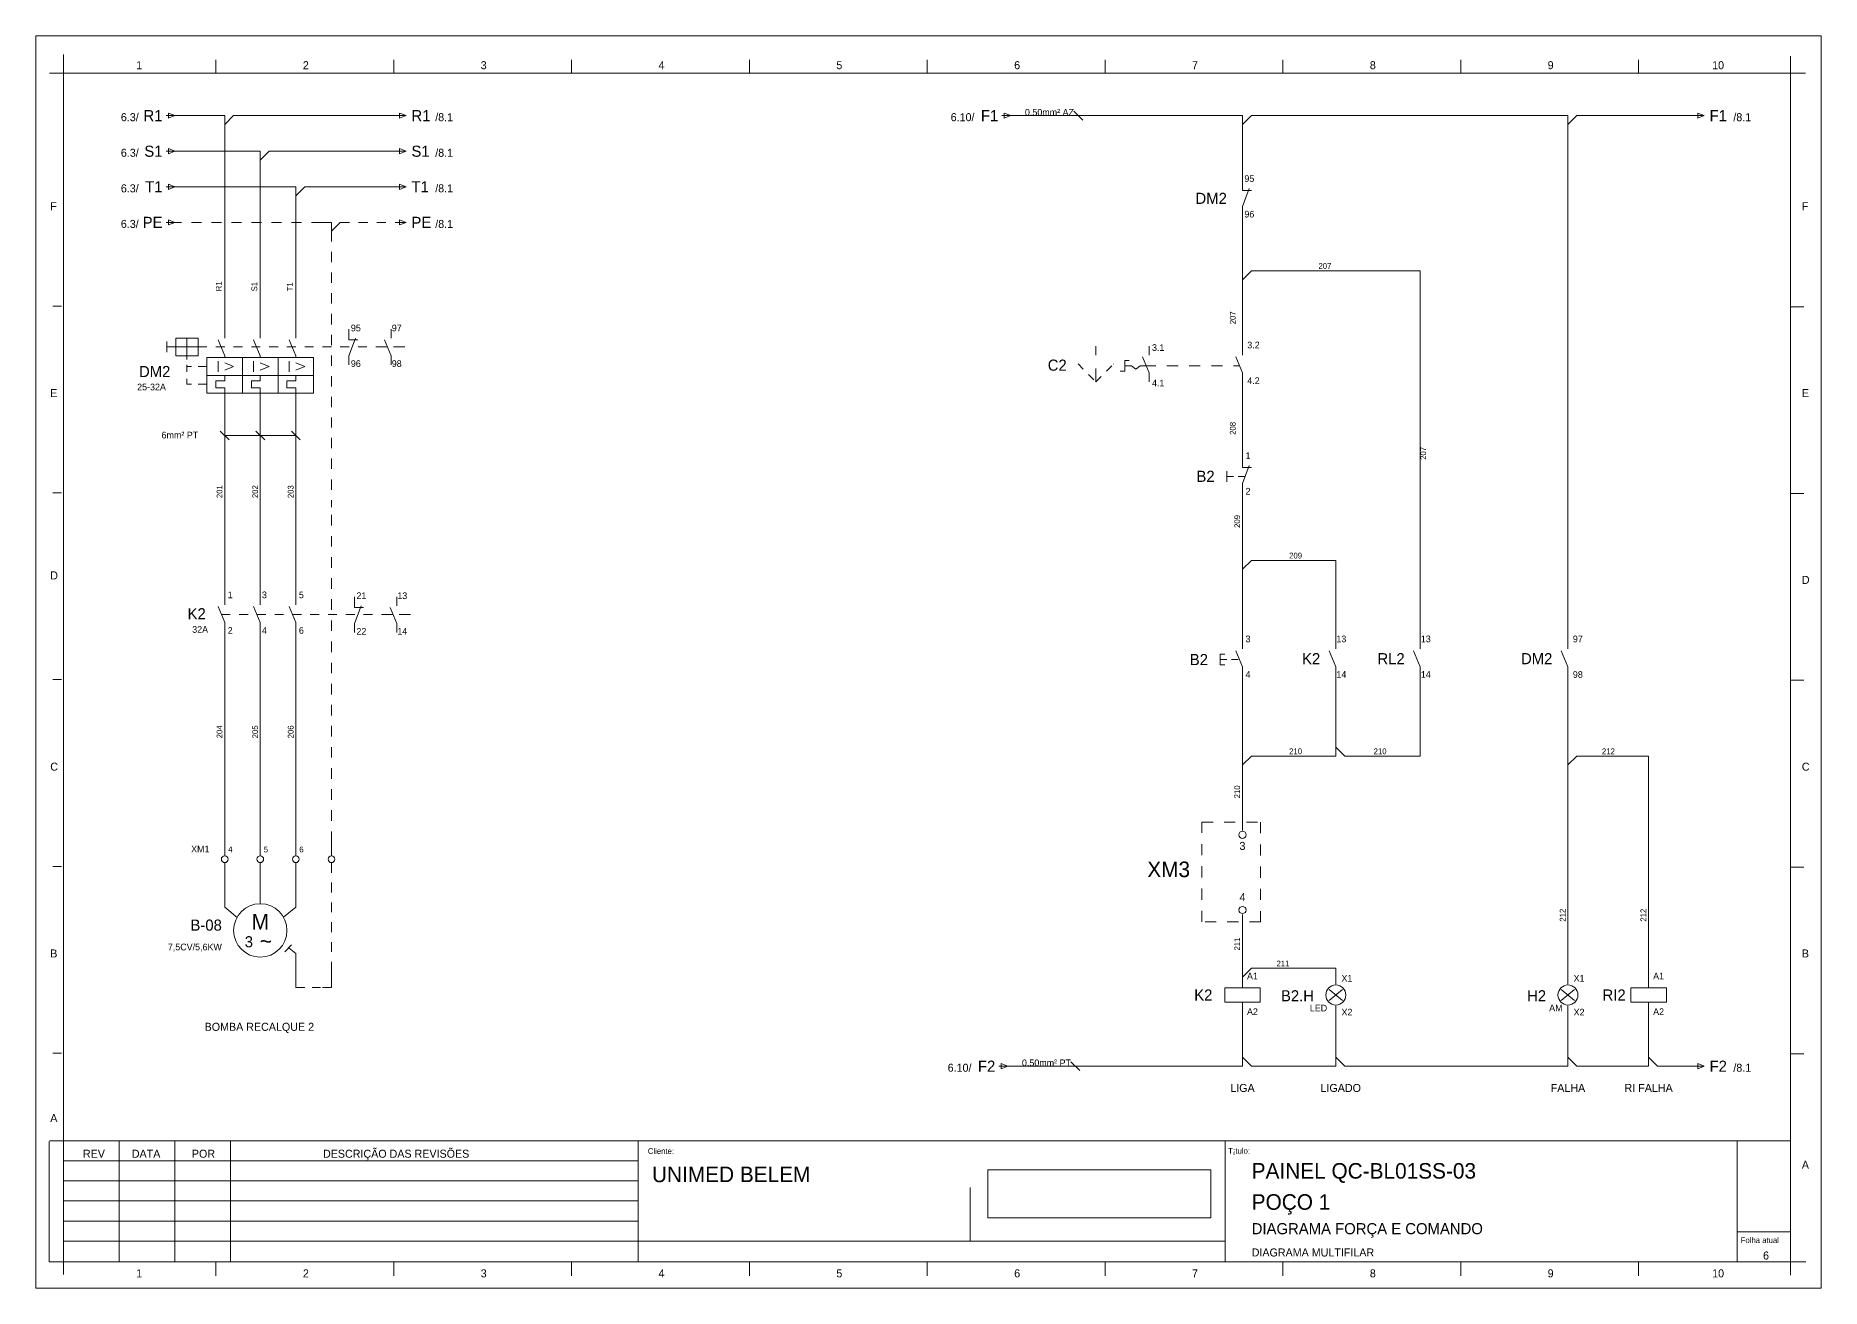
# Model space of a CAD drawing. Header units: inches. Extents: x -3 to 3194, y -983 to 1262.
# Drawn here: x 854 to 1255.7, y -329.3 to -47.7 of the extents above; entities that cross this region are included whole.
import ezdxf
from ezdxf.enums import TextEntityAlignment as Align

# ---------------------------------------------------------------- set-up
doc = ezdxf.new("R2010")
doc.units = ezdxf.units.IN
doc.header["$MEASUREMENT"] = 0
for name, pattern in [('ACAD_ISO03W100', [30, 12, -18]), ('EPLANLINE2', [5, 2.5, -2.5]), ('EPLANLINE7', [0])]:
    doc.linetypes.add(name, pattern=pattern)
for name, color, linetype, lineweight in [('AUTOCONNECTING', 1, 'Continuous', 13), ('PLOT', 3, 'Continuous', 18), ('SPECIAL', 4, 'Continuous', 13), ('SUPPLEMENTARY', 2, 'Continuous', 13), ('SYMBOL', 2, 'Continuous', 18), ('X', 2, 'Continuous', 13)]:
    doc.layers.add(name, color=color, linetype=linetype, lineweight=lineweight)
doc.styles.add('EPLFONT', font='')
doc.styles.get('EPLFONT').set_extended_font_data('EPL5_850')
picture_1 = doc.add_image_def('image2.png', size_in_pixel=(494, 106))

# ---------------------------------------------------------------- blocks, each defined once
blk = doc.blocks.new('SO308')
at = {"layer": 'SYMBOL', "color": 0, "linetype": 'EPLANLINE7', "lineweight": 13}
blk.add_line((-1, 1), (1, -1), dxfattribs=at)
blk = doc.blocks.new('SO283')
at = {"layer": 'SYMBOL', "color": 0, "linetype": 'EPLANLINE7', "lineweight": 13}
for p, q in [((0, 4), (0, 0)), ((0, 0), (2, 0))]:
    blk.add_line(p, q, dxfattribs=at)
blk = doc.blocks.new('SO282')
at = {"layer": 'SYMBOL', "color": 0, "linetype": 'EPLANLINE7', "lineweight": 13}
for p in [(-2, 0), (0, 4)]:
    blk.add_line(p, (0, 0), dxfattribs=at)
blk = doc.blocks.new('SO264')
at = {"layer": 'SYMBOL', "color": 0, "linetype": 'EPLANLINE7', "lineweight": 13}
for p, q in [((-2, 0), (0, 0)), ((0, 4), (0, 0)), ((0, 2), (2, 0))]:
    blk.add_line(p, q, dxfattribs=at)
blk = doc.blocks.new('SO284')
at = {"layer": 'SYMBOL', "color": 0, "linetype": 'EPLANLINE7', "lineweight": 13}
for p, q in [((-1.175, 0), (0.675, 0)), ((-0.675, 0.575), (0.8, 0)), ((-0.675, 0.575), (-0.675, -0.575)), ((-0.675, -0.575), (0.8, 0))]:
    blk.add_line(p, q, dxfattribs=at)
blk = doc.blocks.new('SO280')
at = {"layer": 'SYMBOL', "color": 0, "linetype": 'EPLANLINE7', "lineweight": 13}
for p, q in [((-2, 0), (0, 0)), ((0, 0), (0, -2))]:
    blk.add_line(p, q, dxfattribs=at)
blk = doc.blocks.new('SO269')
at = {"layer": 'SYMBOL', "color": 0, "linetype": 'EPLANLINE7', "lineweight": 13}
for p, q in [((-2, 0), (0, 0)), ((0, 0), (0, -2)), ((0, -2), (2, 0))]:
    blk.add_line(p, q, dxfattribs=at)
blk = doc.blocks.new('SO263')
at = {"layer": 'SYMBOL', "color": 0, "linetype": 'EPLANLINE7', "lineweight": 13}
for q in [(0, 4), (2, 0)]:
    blk.add_line((0, -2), q, dxfattribs=at)
blk = doc.blocks.new('37_0_DIN_WUPO')
at = {"layer": 'SYMBOL', "color": 0, "linetype": 'EPLANLINE7', "lineweight": 18}
for p, q in [((-5.5, -1.6), (-5.5, 0.8)), ((-5.5, 0.8), (-4.5, 0.8)), ((-1.5, 1.6), (0, -2)), ((0, 4), (0, 2)), ((-6.5, -1.6), (-5.5, -1.6)), ((-4, -0.4), (-5.5, -0.4)), ((-3, -1.2), (-4, -0.4)), ((-2, -0.4), (-3, -1.2)), ((-1, -0.4), (-2, -0.4)), ((0, -2), (0, -4))]:
    blk.add_line(p, q, dxfattribs=at)
blk = doc.blocks.new('SO291')
at = {"layer": 'SYMBOL', "color": 0, "linetype": 'EPLANLINE7', "lineweight": 13}
blk.add_line((0, 3), (0, 0), dxfattribs=at)
at = {"layer": 'SYMBOL', "color": 0, "linetype": 'EPLANLINE7', "lineweight": 13, "ltscale": 2}
blk.add_circle((0, 4), 0.8, dxfattribs=at)

msp = doc.modelspace()

# ---------------------------------------------------------------- linework, layer by layer
at = {"layer": 'AUTOCONNECTING', "color": 1, "linetype": 'EPLANLINE7', "lineweight": 13}
for p, q in [((884.565, -65.644), (894.565, -65.644)), ((896.565, -67.644), (896.565, -113.644)), ((898.565, -65.644), (936.565, -65.644)), ((884.565, -73.644), (902.565, -73.644)), ((904.565, -75.644), (904.565, -113.644)), ((906.565, -73.644), (936.565, -73.644)), ((884.565, -81.644), (910.565, -81.644)), ((912.565, -83.644), (912.565, -113.644)), ((914.565, -81.644), (936.565, -81.644)), ((884.565, -89.644), (886.815, -89.644)), ((889.065, -89.644), (891.315, -89.644)), ((893.565, -89.644), (895.815, -89.644)), ((898.065, -89.644), (900.34, -89.644)), ((902.59, -89.644), (904.84, -89.644)), ((907.09, -89.644), (909.34, -89.644)), ((911.59, -89.644), (913.865, -89.644)), ((916.115, -89.644), (918.365, -89.644)), ((918.39, -89.644), (918.565, -89.644)), ((920.565, -91.644), (920.565, -93.969)), ((922.565, -89.644), (924.615, -89.644)), ((926.665, -89.644), (928.74, -89.644)), ((930.79, -89.644), (932.84, -89.644)), ((934.915, -89.644), (936.565, -89.644)), ((936.415, -89.644), (936.565, -89.644)), ((920.565, -96.294), (920.565, -98.619)), ((920.565, -100.944), (920.565, -103.269)), ((1125.502, -102.526), (1125.502, -117.478)), ((1127.502, -100.526), (1163.502, -100.526)), ((1165.502, -102.526), (1165.502, -183.546)), ((920.565, -105.594), (920.565, -107.919)), ((920.565, -110.244), (920.565, -112.569)), ((920.565, -114.894), (920.565, -117.219)), ((920.565, -119.544), (920.565, -121.869)), ((920.565, -124.194), (920.565, -126.519)), ((1125.502, -125.478), (1125.502, -142.345)), ((896.565, -129.644), (896.565, -173.644)), ((904.565, -129.644), (904.565, -173.644)), ((912.565, -129.644), (912.565, -173.644)), ((920.565, -128.844), (920.565, -131.169)), ((920.565, -133.494), (920.565, -135.794)), ((920.565, -138.119), (920.565, -140.444)), ((920.565, -142.769), (920.565, -145.094)), ((920.565, -147.419), (920.565, -149.744)), ((920.565, -152.069), (920.565, -153.644)), ((920.565, -153.494), (920.565, -153.644)), ((920.565, -155.414), (920.565, -157.789)), ((920.565, -160.164), (920.565, -162.539)), ((920.565, -164.914), (920.565, -167.289)), ((1125.502, -167.644), (1125.502, -183.546)), ((1127.502, -165.644), (1144.502, -165.644)), ((1146.502, -167.644), (1146.502, -183.546)), ((920.565, -169.664), (920.565, -172.014)), ((920.565, -174.389), (920.565, -176.764)), ((920.565, -179.139), (920.565, -181.514)), ((896.565, -181.644), (896.565, -229.644)), ((904.565, -181.644), (904.565, -229.644)), ((912.565, -181.644), (912.565, -229.644)), ((920.565, -183.889), (920.565, -186.264)), ((920.565, -188.639), (920.565, -191.014)), ((1146.502, -191.546), (1146.502, -205.644)), ((1165.502, -191.546), (1165.502, -205.644)), ((1198.714, -191.546), (1198.714, -259.36)), ((920.565, -193.389), (920.565, -195.764)), ((920.565, -198.114), (920.565, -200.489)), ((920.565, -202.864), (920.565, -205.239)), ((920.565, -207.614), (920.565, -209.989)), ((920.565, -212.364), (920.565, -214.739)), ((1125.502, -211.644), (1125.502, -223.627)), ((1127.502, -209.644), (1144.502, -209.644)), ((1148.502, -209.644), (1163.502, -209.644)), ((1200.714, -209.644), (1214.863, -209.644)), ((1216.863, -211.644), (1216.863, -259.36)), ((920.565, -217.114), (920.565, -219.489)), ((920.565, -221.839), (920.565, -224.214)), ((920.565, -226.589), (920.565, -228.964)), ((920.565, -229.094), (920.565, -229.644)), ((920.565, -229.494), (920.565, -229.644)), ((896.565, -233.644), (896.565, -241.544)), ((904.565, -233.644), (904.565, -241.644)), ((912.565, -233.644), (912.565, -241.644)), ((920.565, -233.644), (920.565, -235.869)), ((920.565, -238.094), (920.565, -240.319)), ((896.565, -241.544), (896.565, -241.644)), ((920.565, -242.544), (920.565, -244.769)), ((920.565, -246.994), (920.565, -249.219)), ((1125.502, -248.256), (1125.502, -259.36)), ((920.565, -251.444), (920.565, -253.669)), ((920.565, -255.869), (920.565, -258.094)), ((912.565, -257.644), (912.565, -261.644)), ((920.565, -260.319), (920.565, -261.644)), ((1127.502, -257.36), (1144.502, -257.36)), ((912.565, -261.644), (914.415, -261.644)), ((916.265, -261.644), (918.115, -261.644)), ((919.965, -261.644), (920.565, -261.644)), ((920.44, -261.644), (920.565, -261.644)), ((920.565, -261.494), (920.565, -261.644)), ((1125.502, -267.36), (1125.502, -277.36)), ((1146.502, -267.36), (1146.502, -277.36)), ((1198.714, -267.36), (1198.714, -277.36)), ((1216.863, -267.36), (1216.863, -277.36))]:
    msp.add_line(p, q, dxfattribs=at)
at = {"layer": 'AUTOCONNECTING', "color": 1, "lineweight": 13}
for p, q in [((1123.502, -65.644), (1073.365, -65.644)), ((1125.502, -80.046), (1125.502, -67.644)), ((1127.502, -65.644), (1196.714, -65.644)), ((1198.714, -183.546), (1198.714, -67.644)), ((1200.714, -65.644), (1227.39, -65.644)), ((1125.502, -87.046), (1125.502, -96.526)), ((1125.502, -150.345), (1125.502, -161.644)), ((1125.502, -191.546), (1125.502, -205.644)), ((1123.502, -279.36), (1072.69, -279.36)), ((1144.502, -279.36), (1127.502, -279.36)), ((1196.714, -279.36), (1148.502, -279.36)), ((1214.863, -279.36), (1200.714, -279.36)), ((1218.863, -279.36), (1227.39, -279.36))]:
    msp.add_line(p, q, dxfattribs=at)
at = {"layer": 'AUTOCONNECTING', "color": 40, "linetype": 'EPLANLINE2', "lineweight": 13, "true_color": 0xf8d731}
msp.add_line((1103.502, -121.878), (1124.835, -121.878), dxfattribs=at)
at = {"layer": 'AUTOCONNECTING', "color": 0, "linetype": 'ACAD_ISO03W100', "lineweight": 13}
msp.add_line((1064.226, -318.673), (1064.226, -296.173), dxfattribs=at)
at = {"layer": 'AUTOCONNECTING', "color": 3, "lineweight": 13}
msp.add_line((1064.226, -318.673), (1121.596, -318.673), dxfattribs=at)
at = {"layer": 'AUTOCONNECTING', "color": 3}
msp.add_line((1248.796, -329.298), (1255.696, -329.298), dxfattribs=at)
msp.add_lwpolyline([(1255.696, -329.298), (854.046, -329.298), (854.046, -47.679), (1255.696, -47.679)], close=True, dxfattribs=at)
at = {"layer": 'AUTOCONNECTING', "color": 3, "lineweight": 13}
msp.add_lwpolyline([(860.296, -56.129), (1248.796, -56.129), (1248.796, -296.173), (860.296, -296.173)], close=True, dxfattribs=at)
at = {"layer": 'AUTOCONNECTING', "color": 41, "linetype": 'EPLANLINE2', "lineweight": 13, "true_color": 0xf4ee51}
msp.add_lwpolyline([(1116.374, -224.485), (1129.586, -224.485), (1129.586, -246.925), (1116.374, -246.925)], close=True, dxfattribs=at)
at = {"layer": 'PLOT', "color": 3, "linetype": 'EPLANLINE7', "lineweight": 13}
for p, q in [((860.296, -51.904), (860.296, -326.223)), ((857.171, -56.129), (1252.171, -56.129)), ((894.596, -56.104), (894.596, -53.104)), ((934.596, -56.104), (934.596, -53.104)), ((974.596, -56.104), (974.596, -53.104)), ((1014.596, -56.104), (1014.596, -53.104)), ((1054.596, -56.104), (1054.596, -53.104)), ((1094.596, -56.104), (1094.596, -53.104)), ((1134.596, -56.104), (1134.596, -53.104)), ((1174.596, -56.104), (1174.596, -53.104)), ((1214.596, -56.104), (1214.596, -53.104)), ((1248.796, -52.304), (1248.796, -326.323)), ((859.871, -108.448), (857.871, -108.448)), ((1248.796, -108.598), (1251.796, -108.598)), ((859.871, -150.448), (857.871, -150.448)), ((1248.796, -150.598), (1251.796, -150.598)), ((859.871, -192.448), (857.871, -192.448)), ((1248.796, -192.598), (1251.796, -192.598)), ((859.871, -234.448), (857.871, -234.448)), ((1248.796, -234.598), (1251.796, -234.598)), ((859.871, -276.448), (857.871, -276.448)), ((1248.796, -276.598), (1251.796, -276.598)), ((857.071, -323.348), (857.071, -296.273)), ((857.121, -296.173), (1248.846, -296.173)), ((872.846, -296.173), (872.846, -323.173)), ((885.346, -296.173), (885.346, -323.173)), ((897.846, -296.173), (897.846, -323.173)), ((989.596, -296.173), (989.596, -323.173)), ((989.596, -296.173), (989.596, -323.173)), ((1121.596, -296.173), (1121.596, -323.298)), ((1236.796, -296.311), (1236.796, -323.311)), ((989.596, -300.673), (860.346, -300.673)), ((989.596, -305.173), (860.346, -305.173)), ((989.596, -309.673), (860.346, -309.673)), ((989.596, -314.173), (860.346, -314.173)), ((1236.796, -316.586), (1248.796, -316.586)), ((1121.596, -318.673), (860.346, -318.673)), ((857.071, -323.348), (1252.246, -323.348)), ((894.596, -326.498), (894.596, -323.498)), ((934.596, -326.498), (934.596, -323.498)), ((974.596, -326.498), (974.596, -323.498)), ((1014.596, -326.498), (1014.596, -323.498)), ((1054.596, -326.498), (1054.596, -323.498)), ((1094.596, -326.498), (1094.596, -323.498)), ((1134.596, -326.498), (1134.596, -323.498)), ((1174.596, -326.498), (1174.596, -323.498)), ((1214.596, -326.498), (1214.596, -323.498))]:
    msp.add_line(p, q, dxfattribs=at)
at = {"layer": 'SYMBOL', "color": 2, "linetype": 'EPLANLINE7', "lineweight": 9}
for p, q in [((1088.565, -65.644), (1088.565, -65.644)), ((1087.89, -279.36), (1087.89, -279.36))]:
    msp.add_line(p, q, dxfattribs=at)
at = {"layer": 'SYMBOL', "color": 2, "linetype": 'EPLANLINE7', "lineweight": 18}
for p, q in [((1125.502, -80.046), (1125.502, -82.446)), ((1127.002, -82.046), (1125.502, -86.046)), ((1125.502, -82.446), (1127.502, -82.446)), ((1125.502, -86.046), (1125.502, -88.046)), ((883.565, -116.444), (883.565, -118.844)), ((890.565, -115.644), (885.565, -115.644)), ((885.565, -115.644), (885.565, -119.644)), ((888.065, -115.644), (888.065, -120.444)), ((890.565, -117.644), (890.565, -115.644)), ((895.065, -116.044), (896.565, -119.644)), ((896.565, -113.644), (896.565, -115.644)), ((903.065, -116.044), (904.565, -119.644)), ((904.565, -113.644), (904.565, -115.644)), ((911.065, -116.044), (912.565, -119.644)), ((912.565, -113.644), (912.565, -115.644)), ((924.511, -113.644), (924.511, -116.044)), ((926.011, -115.644), (924.511, -119.644)), ((924.511, -116.044), (926.511, -116.044)), ((932.519, -116.044), (934.019, -119.644)), ((934.019, -113.644), (934.019, -115.644)), ((890.565, -117.644), (883.565, -117.644)), ((885.565, -119.644), (890.565, -119.644)), ((892.565, -117.644), (890.565, -117.644)), ((890.565, -119.644), (890.565, -117.644)), ((892.565, -120.044), (916.565, -120.044)), ((892.565, -120.044), (892.565, -128.044)), ((896.565, -117.644), (894.565, -117.644)), ((896.565, -119.644), (896.565, -120.044)), ((900.565, -117.644), (898.565, -117.644)), ((900.565, -120.044), (900.565, -128.044)), ((904.565, -117.644), (902.565, -117.644)), ((904.565, -119.644), (904.565, -120.044)), ((908.565, -117.644), (906.565, -117.644)), ((908.565, -128.044), (908.565, -120.044)), ((912.565, -117.644), (910.565, -117.644)), ((912.565, -119.644), (912.565, -120.044)), ((916.565, -117.644), (914.565, -117.644)), ((916.565, -128.044), (916.565, -120.044)), ((920.565, -117.644), (918.565, -117.644)), ((924.565, -117.644), (922.565, -117.644)), ((924.511, -119.644), (924.511, -121.644)), ((928.565, -117.644), (926.565, -117.644)), ((933.065, -117.644), (930.565, -117.644)), ((934.019, -119.644), (934.019, -121.644)), ((934.565, -117.644), (937.065, -117.644)), ((1124.002, -119.878), (1125.502, -123.478)), ((1125.502, -117.478), (1125.502, -119.478)), ((888.065, -121.644), (888.065, -123.244)), ((888.065, -122.044), (889.065, -122.044)), ((892.565, -122.044), (890.565, -122.044)), ((890.565, -122.044), (892.065, -122.044)), ((916.565, -124.044), (892.565, -124.044)), ((895.065, -120.844), (895.065, -123.244)), ((898.565, -122.044), (896.565, -121.244)), ((896.565, -122.844), (898.565, -122.044)), ((896.565, -125.244), (896.565, -124.044)), ((903.065, -120.844), (903.065, -123.244)), ((906.565, -122.044), (904.565, -121.244)), ((904.565, -122.844), (906.565, -122.044)), ((904.565, -125.244), (904.565, -124.044)), ((911.065, -120.844), (911.065, -123.244)), ((914.565, -122.044), (912.565, -121.244)), ((912.565, -122.844), (914.565, -122.044)), ((912.565, -125.244), (912.565, -124.044)), ((1125.502, -123.478), (1125.502, -125.478)), ((888.065, -124.844), (888.065, -126.044)), ((888.065, -126.044), (889.065, -126.044)), ((892.565, -126.044), (890.565, -126.044)), ((892.065, -126.044), (890.565, -126.044)), ((892.565, -128.044), (916.565, -128.044)), ((894.565, -126.844), (894.565, -125.244)), ((894.565, -125.244), (896.565, -125.244)), ((896.565, -126.844), (894.565, -126.844)), ((896.565, -127.244), (896.565, -126.844)), ((896.565, -127.244), (896.565, -129.644)), ((902.565, -126.844), (902.565, -125.244)), ((902.565, -125.244), (904.565, -125.244)), ((904.565, -126.844), (902.565, -126.844)), ((904.565, -127.244), (904.565, -126.844)), ((904.565, -127.244), (904.565, -129.644)), ((910.565, -126.844), (910.565, -125.244)), ((910.565, -125.244), (912.565, -125.244)), ((912.565, -126.844), (910.565, -126.844)), ((912.565, -127.244), (912.565, -126.844)), ((912.565, -127.244), (912.565, -129.644)), ((1125.502, -142.345), (1125.502, -144.745)), ((1127.002, -144.345), (1125.502, -148.345)), ((1122.002, -147.945), (1122.002, -145.545)), ((1122.002, -146.745), (1123.502, -146.745)), ((1124.502, -146.745), (1126.002, -146.745)), ((1125.502, -144.745), (1127.502, -144.745)), ((1125.502, -148.345), (1125.502, -150.345)), ((895.065, -176.044), (896.565, -179.644)), ((896.565, -173.644), (896.565, -175.644)), ((903.065, -176.044), (904.565, -179.644)), ((904.565, -173.644), (904.565, -175.644)), ((911.065, -176.044), (912.565, -179.644)), ((912.565, -173.644), (912.565, -175.644)), ((925.761, -173.844), (925.761, -176.244)), ((927.261, -175.844), (925.761, -179.844)), ((925.761, -176.244), (927.761, -176.244)), ((933.769, -176.244), (935.269, -179.844)), ((935.269, -173.844), (935.269, -175.844)), ((897.815, -177.844), (895.815, -177.844)), ((896.565, -179.644), (896.565, -181.644)), ((901.815, -177.844), (899.815, -177.844)), ((905.815, -177.844), (903.815, -177.844)), ((904.565, -179.644), (904.565, -181.644)), ((909.815, -177.844), (907.815, -177.844)), ((913.815, -177.844), (911.815, -177.844)), ((912.565, -179.644), (912.565, -181.644)), ((917.815, -177.844), (915.815, -177.844)), ((921.815, -177.844), (919.815, -177.844)), ((925.815, -177.844), (923.815, -177.844)), ((925.761, -179.844), (925.761, -181.844)), ((929.815, -177.844), (927.815, -177.844)), ((934.315, -177.844), (931.815, -177.844)), ((935.269, -179.844), (935.269, -181.844)), ((935.815, -177.844), (938.315, -177.844)), ((1125.502, -183.546), (1125.502, -184.346)), ((1125.502, -183.546), (1125.502, -185.546)), ((1146.502, -183.546), (1146.502, -185.546)), ((1165.502, -183.546), (1165.502, -185.546)), ((1198.714, -183.546), (1198.714, -185.546)), ((1121.502, -186.746), (1120.502, -186.746)), ((1120.502, -186.746), (1120.502, -189.146)), ((1120.502, -187.946), (1122.002, -187.946)), ((1123.002, -187.946), (1124.502, -187.946)), ((1124.002, -185.946), (1125.502, -189.546)), ((1145.002, -185.946), (1146.502, -189.546)), ((1164.002, -185.946), (1165.502, -189.546)), ((1197.214, -185.946), (1198.714, -189.546)), ((1120.502, -189.146), (1121.502, -189.146)), ((1125.502, -189.546), (1125.502, -191.546)), ((1146.502, -189.546), (1146.502, -191.546)), ((1165.502, -189.546), (1165.502, -191.546)), ((1198.714, -189.546), (1198.714, -191.546)), ((896.565, -229.644), (896.565, -232.044)), ((904.565, -229.644), (904.565, -232.044)), ((912.565, -229.644), (912.565, -232.044)), ((920.565, -229.644), (920.565, -232.044)), ((1125.502, -259.36), (1125.502, -261.76)), ((1216.863, -259.36), (1216.863, -261.76)), ((1121.502, -261.76), (1121.502, -264.96)), ((1121.502, -261.76), (1129.502, -261.76)), ((1121.502, -264.96), (1129.502, -264.96)), ((1125.502, -264.96), (1125.502, -267.36)), ((1129.502, -264.96), (1129.502, -261.76)), ((1212.863, -261.76), (1212.863, -264.96)), ((1212.863, -261.76), (1220.863, -261.76)), ((1212.863, -264.96), (1220.863, -264.96)), ((1216.863, -264.96), (1216.863, -267.36)), ((1220.863, -264.96), (1220.863, -261.76))]:
    msp.add_line(p, q, dxfattribs=at)
at = {"layer": 'SYMBOL', "color": 2, "linetype": 'EPLANLINE7', "lineweight": 13}
for p, q in [((1125.502, -96.526), (1125.502, -102.526)), ((1127.502, -100.526), (1125.502, -102.526)), ((1125.502, -205.644), (1125.502, -211.644)), ((1127.502, -209.644), (1125.502, -211.644))]:
    msp.add_line(p, q, dxfattribs=at)
at = {"layer": 'SYMBOL', "linetype": 'EPLANLINE7', "lineweight": 13}
for p, q in [((1092.502, -119.478), (1092.502, -117.478)), ((1088.502, -121.478), (1089.677, -122.678)), ((1090.877, -123.878), (1092.077, -125.078)), ((1092.502, -125.478), (1092.502, -122.478)), ((1092.502, -125.478), (1093.677, -124.303)), ((1094.877, -123.103), (1096.077, -121.903)), ((1096.452, -121.528), (1096.502, -121.478)), ((1092.452, -125.453), (1092.502, -125.478))]:
    msp.add_line(p, q, dxfattribs=at)
at = {"layer": 'SYMBOL', "color": 4, "linetype": 'EPLANLINE7', "lineweight": 9}
msp.add_line((896.565, -137.561), (912.565, -137.561), dxfattribs=at)
at = {"layer": 'SYMBOL', "color": 3, "linetype": 'EPLANLINE7', "lineweight": 18}
for p, q in [((896.565, -241.644), (896.565, -243.644)), ((896.565, -243.644), (899.365, -245.944)), ((904.565, -241.644), (904.565, -242.844)), ((912.565, -243.644), (909.765, -245.844)), ((912.565, -241.644), (912.565, -243.644)), ((911.565, -252.044), (910.065, -253.644)), ((912.565, -254.044), (911.065, -252.844)), ((912.565, -254.044), (912.565, -257.644)), ((1146.502, -259.36), (1146.502, -260.96)), ((1198.714, -259.36), (1198.714, -260.96)), ((1148.002, -262.16), (1145.002, -264.56)), ((1148.002, -264.56), (1145.002, -262.16)), ((1200.214, -262.16), (1197.214, -264.56)), ((1200.214, -264.56), (1197.214, -262.16)), ((1146.502, -265.76), (1146.502, -267.36)), ((1198.714, -265.76), (1198.714, -267.36))]:
    msp.add_line(p, q, dxfattribs=at)
at = {"layer": 'SYMBOL', "color": 2, "linetype": 'EPLANLINE7', "lineweight": 18, "ltscale": 2}
for centre in [(896.565, -232.844), (904.565, -232.844), (912.565, -232.844), (920.565, -232.844)]:
    msp.add_circle(centre, 0.75, dxfattribs=at)
at = {"layer": 'SYMBOL', "color": 3, "linetype": 'EPLANLINE7', "lineweight": 18, "ltscale": 2}
for centre, radius in [((904.565, -248.844), 6), ((1146.502, -263.36), 2.25), ((1198.714, -263.36), 2.25)]:
    msp.add_circle(centre, radius, dxfattribs=at)

# ---------------------------------------------------------------- block references
at = {"layer": 'SYMBOL'}
for name, p in [('SO284', (884.565, -65.644)), ('SO269', (896.565, -65.644)), ('SO284', (936.565, -65.644)), ('SO284', (1072.565, -65.644)), ('SO269', (1125.502, -65.644)), ('SO269', (1198.714, -65.644)), ('SO284', (1228.565, -65.644)), ('SO284', (884.565, -73.644)), ('SO269', (904.565, -73.644)), ('SO284', (936.565, -73.644)), ('SO284', (884.565, -81.644)), ('SO269', (912.565, -81.644)), ('SO284', (936.565, -81.644)), ('SO284', (884.565, -89.644)), ('SO269', (920.565, -89.644)), ('SO284', (936.565, -89.644)), ('SO280', (1165.502, -100.526)), ('37_0_DIN_WUPO', (1104.502, -121.478)), ('SO263', (1125.502, -165.644)), ('SO280', (1146.502, -165.644)), ('SO264', (1146.502, -209.644)), ('SO263', (1198.714, -209.644)), ('SO280', (1216.863, -209.644)), ('SO291', (1125.502, -248.256)), ('SO263', (1125.502, -257.36)), ('SO283', (912.565, -261.644)), ('SO282', (920.565, -261.644)), ('SO280', (1146.502, -257.36)), ('SO264', (1125.502, -279.36)), ('SO264', (1146.502, -279.36)), ('SO264', (1198.714, -279.36)), ('SO264', (1216.863, -279.36)), ('SO284', (1071.89, -279.36)), ('SO284', (1228.565, -279.36))]:
    msp.add_blockref(name, p, dxfattribs=at)
at = {"layer": 'SYMBOL', "color": 4, "lineweight": 9}
for p in [(1088.565, -65.644), (896.565, -137.561), (904.565, -137.561), (912.565, -137.561), (1087.89, -279.36)]:
    msp.add_blockref('SO308', p, dxfattribs=at)
at = {"layer": 'SYMBOL', "color": 2}
msp.add_blockref('SO282', (1165.502, -209.644), dxfattribs=at)
at = {"layer": 'SYMBOL', "rotation": 180}
msp.add_blockref('SO291', (1125.506, -223.339), dxfattribs=at)

# ---------------------------------------------------------------- texts
at = {"layer": 'PLOT', "color": 2, "style": 'EPLFONT'}
for s, height, p in [('1 ', 1.8, (876.646, -55.204)), ('2 ', 1.8, (914.146, -55.204)), ('3 ', 1.8, (954.146, -55.204)), ('4 ', 1.8, (994.146, -55.204)), ('5 ', 1.8, (1034.146, -55.204)), ('6 ', 1.8, (1074.146, -55.204)), ('7 ', 1.8, (1114.146, -55.204)), ('8 ', 1.8, (1154.146, -55.204)), ('9 ', 1.8, (1194.146, -55.204)), ('10 ', 1.8, (1231.146, -55.204)), ('F', 1.8, (857.321, -86.923)), ('F', 1.8, (1251.321, -86.923)), ('E', 1.8, (857.321, -128.923)), ('E', 1.8, (1251.321, -128.923)), ('D', 1.8, (857.321, -169.923)), ('D', 1.8, (1251.321, -170.923)), ('C', 1.8, (857.321, -212.923)), ('C', 1.8, (1251.321, -212.923)), ('B', 1.8, (857.321, -254.923)), ('B', 1.8, (1251.321, -254.923)), ('A', 1.8, (857.321, -291.923)), ('REV', 1.8, (864.671, -299.948)), ('DATA', 1.8, (875.671, -299.948)), ('POR', 1.8, (889.171, -299.948)), ('DESCRIÇÃO DAS REVISÕES', 1.8, (918.671, -299.948)), ('Cliente:', 1.3, (991.731, -299.098)), ('T¡tulo:', 1.3, (1122.271, -299.048)), ('PAINEL QC-BL01SS-03', 3.5, (1127.571, -304.648)), ('A', 1.8, (1251.321, -302.423)), ('POÇO 1', 3.5, (1127.571, -311.648)), ('DIAGRAMA FORÇA E COMANDO', 2.5, (1127.571, -317.148)), ('DIAGRAMA MULTIFILAR', 1.8, (1127.571, -322.148)), ('Folha atual', 1.3, (1237.571, -319.136)), ('6', 1.8, (1242.6, -322.836)), ('1 ', 1.8, (876.646, -326.848)), ('2 ', 1.8, (914.146, -326.848)), ('3 ', 1.8, (954.146, -326.848)), ('4 ', 1.8, (994.146, -326.848)), ('5 ', 1.8, (1034.146, -326.848)), ('6 ', 1.8, (1074.146, -326.848)), ('7 ', 1.8, (1114.146, -326.848)), ('8 ', 1.8, (1154.146, -326.848)), ('9 ', 1.8, (1194.146, -326.848)), ('10 ', 1.8, (1231.146, -326.848))]:
    msp.add_text(s, height=height, dxfattribs=at).set_placement(p)
msp.add_text('UNIMED BELEM', height=3.5, dxfattribs=at).set_placement((1010.491, -305.441), align=Align.CENTER)
at = {"layer": 'SPECIAL', "color": 4, "lineweight": 9, "style": 'EPLFONT'}
for s, p in [('0.50mm² AZ', (1076.565, -65.644)), ('6mm² PT', (882.349, -138.218)), ('0.50mm² PT', (1075.89, -279.36))]:
    msp.add_text(s, height=1.5, dxfattribs=at).set_placement(p)
at = {"layer": 'SPECIAL', "color": 2, "style": 'EPLFONT'}
for s, p in [('R1', (882.565, -66.894)), ('F1', (1070.565, -66.894)), ('S1', (882.565, -74.894)), ('T1', (882.565, -82.894)), ('PE', (882.565, -90.894)), ('F2', (1069.89, -280.61))]:
    msp.add_text(s, height=2.5, dxfattribs=at).set_placement(p, align=Align.RIGHT)
for s, height, p in [('R1', 2.5, (938.565, -66.894)), ('F1', 2.5, (1230.565, -66.894)), ('S1', 2.5, (938.565, -74.894)), ('T1', 2.5, (938.565, -82.894)), ('PE', 2.5, (938.565, -90.894)), ('207', 1.3, (1142.593, -100.098)), ('209', 1.3, (1136.002, -165.217)), ('210', 1.3, (1136.002, -209.217)), ('210', 1.3, (1155.002, -209.217)), ('212', 1.3, (1206.363, -209.217)), ('211', 1.3, (1133.151, -256.933)), ('F2', 2.5, (1230.565, -280.61))]:
    msp.add_text(s, height=height, dxfattribs=at).set_placement(p)
at = {"layer": 'SPECIAL', "color": 2, "lineweight": 18, "style": 'EPLFONT'}
for s, p in [('95', (1127.044, -80.546)), ('96', (1127.044, -88.546)), ('95', (926.053, -114.144)), ('97', (935.255, -114.144)), ('3.2', (1127.973, -117.978)), ('3.1', (1106.545, -118.536)), ('96', (926.053, -122.144)), ('98', (935.255, -122.144)), ('4.2', (1127.973, -125.978)), ('4.1', (1106.545, -126.536)), ('1', (897.8, -174.144)), ('3', (905.494, -174.144)), ('5', (913.8, -174.144)), ('21', (927.303, -174.344)), ('13', (936.505, -174.344)), ('32A', (891.032, -181.917)), ('2', (897.8, -182.144)), ('4', (905.494, -182.144)), ('6', (913.8, -182.144)), ('22', (927.303, -182.344)), ('14', (936.505, -182.344)), ('13', (1147.737, -184.046)), ('13', (1166.737, -184.046)), ('97', (1200.93, -184.046)), ('14', (1147.737, -192.046)), ('14', (1166.737, -192.046)), ('98', (1200.93, -192.046)), ('A1', (1127.737, -259.86)), ('A1', (1219.098, -259.86)), ('A2', (1127.737, -267.86)), ('A2', (1219.098, -267.86))]:
    msp.add_text(s, height=1.5, dxfattribs=at).set_placement(p, align=Align.CENTER)
for s, p in [('DM2', (1121.987, -85.492)), ('C2', (1085.964, -122.996)), ('B2', (1119.237, -147.991)), ('K2', (892.3, -178.889)), ('B2', (1117.737, -189.192)), ('K2', (1142.987, -188.992)), ('RL2', (1161.987, -188.992)), ('DM2', (1195.199, -188.992)), ('K2', (1118.737, -264.605)), ('RI2', (1211.697, -264.605))]:
    msp.add_text(s, height=2.5, dxfattribs=at).set_placement(p, align=Align.RIGHT)
at = {"layer": 'SPECIAL', "color": 2, "style": 'EPLFONT'}
for s, p in [('R1', (895.865, -105.144)), ('S1', (903.865, -105.144)), ('T1', (911.865, -105.144)), ('207', (1123.967, -112.546)), ('208', (1123.967, -137.413)), ('207', (1166.802, -143.036)), ('201', (896.047, -151.644)), ('202', (904.047, -151.644)), ('203', (912.047, -151.644)), ('209', (1124.954, -158.345)), ('204', (896.047, -205.644)), ('205', (904.047, -205.644)), ('206', (912.047, -205.644)), ('210', (1124.954, -219.144)), ('212', (1198.166, -246.86)), ('212', (1216.315, -246.86)), ('211', (1124.954, -253.36))]:
    msp.add_text(s, height=1.3, rotation=90, dxfattribs=at).set_placement(p)
at = {"layer": 'SPECIAL', "color": 2, "lineweight": 18, "style": 'EPLFONT'}
for s, height, p in [('DM2', 2.5, (877.274, -124.43)), ('25-32A', 1.5, (876.863, -127.405)), ('XM1', 1.5, (889.009, -231.291)), ('4', 1.3, (897.344, -231.291)), ('5', 1.3, (905.344, -231.291)), ('6', 1.3, (913.344, -231.291))]:
    msp.add_text(s, height=height, dxfattribs=at).set_placement(p)
at = {"layer": 'SPECIAL', "color": 2, "style": 'EPLFONT'}
for s, height, p in [('1', 1.5, (1126.737, -142.845)), ('2', 1.5, (1126.737, -150.845)), ('3', 1.5, (1126.737, -184.046)), ('4', 1.5, (1126.737, -192.046)), ('3', 1.8, (1125.494, -230.737)), ('XM3', 3.5, (1108.896, -236.861)), ('4', 1.8, (1125.502, -242.256)), ('LIGA', 1.8, (1125.502, -285.16)), ('LIGADO', 1.8, (1147.597, -285.16)), ('FALHA', 1.8, (1198.714, -285.16)), ('RI FALHA', 1.8, (1216.863, -285.16))]:
    msp.add_text(s, height=height, dxfattribs=at).set_placement(p, align=Align.CENTER)
at = {"layer": 'SPECIAL', "color": 3, "lineweight": 18, "style": 'EPLFONT'}
for s, height, p in [('M', 3.5, (904.565, -248.644)), ('X1', 1.5, (1148.998, -260.347)), ('X1', 1.5, (1201.21, -260.347)), ('LED', 1.5, (1142.6, -267.053)), ('X2', 1.5, (1148.998, -267.968)), ('AM', 1.5, (1195.994, -267.005)), ('X2', 1.5, (1201.21, -267.968))]:
    msp.add_text(s, height=height, dxfattribs=at).set_placement(p, align=Align.CENTER)
for s, height, p in [('3', 2.5, (901.065, -252.644)), ('~', 3.5, (904.457, -252.996))]:
    msp.add_text(s, height=height, dxfattribs=at).set_placement(p)
for s, p in [('B2.H', (1141.585, -264.782)), ('H2', (1193.797, -264.782))]:
    msp.add_text(s, height=2.5, dxfattribs=at).set_placement(p, align=Align.RIGHT)
at = {"layer": 'SPECIAL', "color": 4, "style": 'EPLFONT'}
msp.add_text('BOMBA RECALQUE 2', height=1.8, dxfattribs=at).set_placement((904.348, -271.412), align=Align.CENTER)
at = {"layer": 'SUPPLEMENTARY', "color": 3, "style": 'EPLFONT'}
for s, height, p in [('B-08', 2.5, (895.918, -248.896)), ('7,5CV/5,6KW', 1.5, (895.918, -253.316))]:
    msp.add_text(s, height=height, dxfattribs=at).set_placement(p, align=Align.RIGHT)
at = {"layer": 'X', "color": 2, "style": 'EPLFONT'}
for s, p in [('6.3/', (877.215, -66.894)), ('6.10/', (1065.215, -66.894)), ('6.3/', (877.215, -74.894)), ('6.3/', (877.215, -82.894)), ('6.3/', (877.215, -90.894)), ('6.10/', (1064.54, -280.61))]:
    msp.add_text(s, height=1.8, dxfattribs=at).set_placement(p, align=Align.RIGHT)
for p in [(943.915, -66.894), (1235.915, -66.894), (943.915, -74.894), (943.915, -82.894), (943.915, -90.894), (1235.915, -280.61)]:
    msp.add_text('/8.1', height=1.8, dxfattribs=at).set_placement(p)

# ---------------------------------------------------------------- pictures from other files: only their frames are drawn
at = {"layer": 'AUTOCONNECTING', "color": 0, "linetype": 'ACAD_ISO03W100', "lineweight": 13}
image = msp.add_image(picture_1, insert=(1068.248, -313.441), size_in_units=(50.154, 10.762), dxfattribs=at)
image.dxf.flags = 7

doc.saveas('drawing.dxf')
